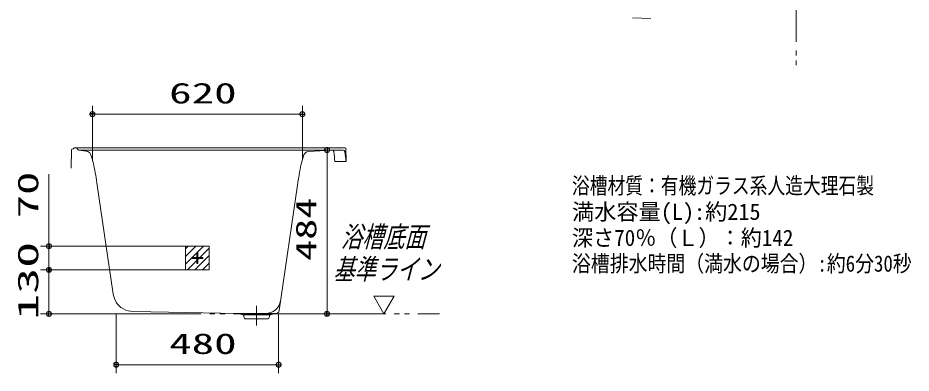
# Model space of a CAD drawing. Units: millimetres on the paper, scale 1:25. Extents: x -305 to 305, y -152 to 152.
# Drawn here: x -203.3 to -97.7, y 9.8 to 51.7 of the extents above; entities that cross this region are included whole.
import ezdxf
from ezdxf.enums import TextEntityAlignment as Align

# ---------------------------------------------------------------- set-up
doc = ezdxf.new("R2010")
doc.units = ezdxf.units.MM
doc.linetypes.add('LONG_CHAIN', pattern=[21, 18, -1, 1, -1])
doc.linetypes.add('LONG_DOUBLE_CHAIN', pattern=[21.8, 18, -1, 0.6, -0.6, 0.6, -1])
doc.layers.add('0-1_S1', color=7, linetype='Continuous', lineweight=9)
doc.layers.add('0-2_0', color=7, linetype='Continuous', lineweight=9)
doc.styles.add('ＭＳ ゴシック', font='')
doc.styles.get('ＭＳ ゴシック').set_extended_font_data('MS Gothic')

# ---------------------------------------------------------------- blocks, each defined once
blk = doc.blocks.new('_DOTSMALL')
at = {"layer": '0-2_0'}
for p, q in [((0.0746, 0.1), (-0.0746, 0.1)), ((0.1223, -0.0248), (-0.1223, -0.0248))]:
    blk.add_line(p, q, dxfattribs=at)
for points in [[(0.125, 0), (0.124, 0.0157), (0.1211, 0.0311), (0.1162, 0.046), (0.1095, 0.0602), (0.1011, 0.0735), (0.0911, 0.0856), (0.0797, 0.0963), (0.067, 0.1055), (0.0532, 0.1131), (0.0386, 0.1189), (0.0234, 0.1228), (0.0078, 0.1248), (-0.0078, 0.1248), (-0.0234, 0.1228), (-0.0386, 0.1189), (-0.0532, 0.1131), (-0.067, 0.1055), (-0.0797, 0.0963), (-0.0911, 0.0856), (-0.1011, 0.0735), (-0.1095, 0.0602), (-0.1162, 0.046), (-0.1211, 0.0311), (-0.124, 0.0157), (-0.125, 0), (0, 0)], [(-0.125, 0), (-0.124, -0.0157), (-0.1211, -0.0311), (-0.1162, -0.046), (-0.1095, -0.0602), (-0.1011, -0.0735), (-0.0911, -0.0856), (-0.0797, -0.0963), (-0.067, -0.1055), (-0.0532, -0.1131), (-0.0386, -0.1189), (-0.0234, -0.1228), (-0.0078, -0.1248), (0.0078, -0.1248), (0.0234, -0.1228), (0.0386, -0.1189), (0.0532, -0.1131), (0.067, -0.1055), (0.0797, -0.0963), (0.0911, -0.0856), (0.1011, -0.0735), (0.1095, -0.0602), (0.1162, -0.046), (0.1211, -0.0311), (0.124, -0.0157), (0.125, 0), (0, 0)]]:
    blk.add_lwpolyline(points, close=True, dxfattribs=at)
blk = doc.blocks.new('TRI')
at = {"layer": '0-2_0'}
blk.add_lwpolyline([(0.5, 0.866), (0, 0), (1, 0)], close=True, dxfattribs=at)

msp = doc.modelspace()

# ---------------------------------------------------------------- linework, layer by layer
at = {"layer": '0-1_S1', "linetype": 'LONG_DOUBLE_CHAIN'}
for p, q in [((-111.294, 110.484), (-111.294, 46.152)), ((-199.589, 16.759), (-153.451, 16.759))]:
    msp.add_line(p, q, dxfattribs=at)
at = {"layer": '0-1_S1'}
for p, q in [((-130.658, 51.734), (-128.494, 51.677)), ((-194.454, 34.811), (-194.454, 41.359)), ((-169.654, 34.981), (-169.654, 41.359)), ((-194.454, 40.359), (-169.654, 40.359)), ((-196.974, 33.959), (-196.917, 36.123)), ((-196.757, 36.279), (-196.694, 36.279)), ((-196.614, 36.359), (-196.407, 36.359)), ((-196.406, 36.359), (-164.587, 36.359)), ((-196.057, 36.104), (-195.174, 36.002)), ((-196.04, 36.119), (-164.84, 36.119)), ((-168.934, 35.96), (-166.159, 36.119)), ((-164.84, 36.119), (-167.739, 36.119)), ((-166.739, 16.759), (-166.739, 36.119)), ((-164.494, 34.759), (-164.507, 36.28)), ((-165.802, 34.759), (-164.494, 34.759)), ((-199.589, 24.759), (-199.589, 33.27)), ((-192.035, 19.368), (-193.875, 31.959)), ((-172.397, 17.147), (-170.232, 31.959)), ((-183.454, 24.759), (-200.589, 24.759)), ((-199.589, 21.959), (-199.589, 24.759)), ((-183.454, 24.437), (-183.132, 24.759)), ((-183.454, 23.539), (-182.234, 24.759)), ((-183.454, 22.641), (-181.336, 24.759)), ((-183.454, 21.959), (-183.454, 24.759)), ((-183.454, 24.759), (-180.654, 24.759)), ((-183.238, 21.959), (-180.654, 24.543)), ((-180.654, 21.959), (-180.654, 24.759)), ((-182.654, 23.399), (-182.698, 23.399)), ((-181.454, 23.399), (-182.654, 23.399)), ((-182.34, 21.959), (-180.654, 23.645)), ((-181.994, 23.859), (-182.114, 23.859)), ((-181.994, 23.659), (-182.114, 23.659)), ((-181.994, 23.459), (-182.114, 23.459)), ((-181.994, 23.259), (-182.114, 23.259)), ((-181.409, 23.399), (-181.454, 23.399)), ((-199.589, 22.439), (-199.589, 20.119)), ((-181.994, 23.059), (-182.114, 23.059)), ((-181.994, 22.859), (-182.114, 22.859)), ((-181.442, 21.959), (-180.654, 22.747)), ((-183.454, 21.959), (-200.589, 21.959)), ((-199.589, 16.759), (-199.589, 21.959)), ((-183.454, 21.959), (-180.654, 21.959)), ((-177.254, 16.803), (-189.607, 17.05)), ((-199.214, 16.759), (-200.589, 16.759)), ((-191.654, 16.759), (-191.654, 9.759)), ((-177.254, 16.803), (-172.854, 16.803)), ((-176.666, 16.66), (-177.232, 16.798)), ((-176.579, 16.639), (-173.528, 16.639)), ((-176.568, 16.424), (-176.574, 16.55)), ((-175.054, 16.159), (-176.288, 16.159)), ((-175.104, 16.159), (-175.054, 16.109)), ((-175.054, 16.109), (-175.004, 16.159)), ((-175.054, 16.159), (-173.819, 16.159)), ((-173.54, 16.424), (-173.533, 16.55)), ((-173.442, 16.66), (-172.875, 16.798)), ((-172.832, 16.804), (-172.785, 16.805)), ((-172.454, 16.759), (-172.454, 9.759)), ((-165.194, 16.759), (-167.739, 16.759)), ((-172.454, 10.759), (-191.654, 10.759))]:
    msp.add_line(p, q, dxfattribs=at)
at = {"layer": '0-1_S1', "linetype": 'LONG_CHAIN'}
msp.add_line((-175.054, 17.708), (-175.054, 15.375), dxfattribs=at)
at = {"layer": '0-1_S1'}
for points in [[(-183.454, 24.759), (-180.654, 24.759), (-180.654, 21.959), (-183.454, 21.959)], [(-182.654, 23.419), (-182.661, 23.419), (-182.669, 23.417), (-182.676, 23.415), (-182.683, 23.412), (-182.689, 23.408), (-182.695, 23.403), (-182.7, 23.397), (-182.704, 23.391), (-182.708, 23.385), (-182.711, 23.378), (-182.713, 23.37), (-182.713, 23.363), (-182.713, 23.355), (-182.713, 23.348), (-182.711, 23.341), (-182.708, 23.334), (-182.704, 23.327), (-182.7, 23.321), (-182.695, 23.315), (-182.689, 23.311), (-182.683, 23.307), (-182.676, 23.303), (-182.669, 23.301), (-182.661, 23.3), (-182.654, 23.299), (-182.654, 23.359)], [(-182.654, 23.299), (-181.454, 23.299), (-181.454, 23.419), (-182.654, 23.419)], [(-182.054, 23.959), (-181.994, 23.959), (-181.994, 23.967), (-181.995, 23.974), (-181.998, 23.981), (-182.001, 23.988), (-182.005, 23.994), (-182.01, 24), (-182.015, 24.005), (-182.021, 24.01), (-182.028, 24.013), (-182.035, 24.016), (-182.042, 24.018), (-182.05, 24.019), (-182.057, 24.019), (-182.065, 24.018), (-182.072, 24.016), (-182.079, 24.013), (-182.086, 24.01), (-182.092, 24.005), (-182.097, 24), (-182.102, 23.994), (-182.106, 23.988), (-182.109, 23.981), (-182.112, 23.974), (-182.113, 23.967), (-182.114, 23.959)], [(-181.994, 22.759), (-181.994, 23.959), (-182.114, 23.959), (-182.114, 22.759)], [(-181.454, 23.359), (-181.454, 23.299), (-181.446, 23.3), (-181.439, 23.301), (-181.432, 23.303), (-181.425, 23.307), (-181.418, 23.311), (-181.413, 23.315), (-181.407, 23.321), (-181.403, 23.327), (-181.399, 23.334), (-181.397, 23.341), (-181.395, 23.348), (-181.394, 23.355), (-181.394, 23.363), (-181.395, 23.37), (-181.397, 23.378), (-181.399, 23.385), (-181.403, 23.391), (-181.407, 23.397), (-181.413, 23.403), (-181.418, 23.408), (-181.425, 23.412), (-181.432, 23.415), (-181.439, 23.417), (-181.446, 23.419), (-181.454, 23.419)], [(-182.114, 22.759), (-182.113, 22.752), (-182.112, 22.744), (-182.109, 22.737), (-182.106, 22.73), (-182.102, 22.724), (-182.097, 22.718), (-182.092, 22.713), (-182.086, 22.708), (-182.079, 22.705), (-182.072, 22.702), (-182.065, 22.7), (-182.057, 22.699), (-182.05, 22.699), (-182.042, 22.7), (-182.035, 22.702), (-182.028, 22.705), (-182.021, 22.708), (-182.015, 22.713), (-182.01, 22.718), (-182.005, 22.724), (-182.001, 22.73), (-181.998, 22.737), (-181.995, 22.744), (-181.994, 22.752), (-181.994, 22.759), (-182.054, 22.759)]]:
    msp.add_lwpolyline(points, close=True, dxfattribs=at)
msp.add_circle((-175.054, 16.759), 0.04, dxfattribs=at)
for centre, radius, start, end in [((-196.757, 36.119), 0.16, 90, 178.5), ((-196.694, 36.319), 0.04, 270, 0), ((-196.614, 36.319), 0.04, 90, 180), ((-196.407, 36.159), 0.2, 21.00628, 89.83574), ((-196.034, 36.303), 0.2, 201.00628, 263.42692), ((-195.242, 35.406), 0.6, 21.58243, 83.42692), ((-168.899, 35.361), 0.6, 93.27033, 159.61147), ((-166.148, 35.919), 0.2, 7.78511, 93.09366), ((-215.885, 29.119), 50.4, 6.42513, 7.78511), ((-164.84, 35.919), 0.2, 7.78511, 90), ((-214.577, 29.119), 50.4, 6.42513, 7.78511), ((-164.587, 36.279), 0.08, 0.5, 90), ((-202.123, 32.684), 8, 11.73617, 21.58242), ((-161.963, 32.783), 8, 159.61147, 168.08241), ((-233.454, 26.175), 40, 8.31422, 11.73617), ((-130.653, 26.175), 40, 168.08241, 171.68578), ((-188.077, 19.946), 4, 188.31422, 204.03357), ((-189.903, 19.132), 2, 204.03357, 243.84343), ((-174.003, 18.603), 1.8, 270, 351.68578), ((-189.551, 19.85), 2.8, 243.84343, 268.85424), ((-172.793, 17.204), 0.4, 271.14576, 351.68578), ((-177.28, 16.604), 0.2, 76.34082, 88.85424), ((-176.694, 16.544), 0.12, 3, 76.34082), ((-176.288, 16.439), 0.28, 183, 270), ((-173.819, 16.439), 0.28, 270, 357), ((-173.413, 16.544), 0.12, 103.65918, 177), ((-172.828, 16.604), 0.2, 91.14576, 103.65918)]:
    msp.add_arc(centre, radius, start, end, dxfattribs=at)

# ---------------------------------------------------------------- block references
for name, p, xscale, yscale, rotation in [('_DOTSMALL', (-194.454, 40.359), 2.32, 2.32, 180), ('_DOTSMALL', (-166.739, 36.119), 2.32, 2.32, 90), ('_DOTSMALL', (-199.589, 24.759), 2.32, 2.32, 90), ('_DOTSMALL', (-199.589, 21.959), 2.32, 2.32, 270), ('_DOTSMALL', (-199.589, 21.959), 2.32, 2.32, 90), ('TRI', (-160.006, 16.759), 2.4, 2.4, 60), ('_DOTSMALL', (-199.589, 16.759), 2.32, 2.32, 270), ('_DOTSMALL', (-166.739, 16.759), 2.32, 2.32, 270), ('_DOTSMALL', (-191.654, 10.759), 2.32, 2.32, 180)]:
    msp.add_blockref(name, p, dxfattribs=dict(at, xscale=xscale, yscale=yscale, rotation=rotation))
at = {"layer": '0-1_S1', "xscale": 2.32, "yscale": 2.32}
for p in [(-169.654, 40.359), (-172.454, 10.759)]:
    msp.add_blockref('_DOTSMALL', p, dxfattribs=at)

# ---------------------------------------------------------------- texts
at = {"layer": '0-1_S1', "style": 'ＭＳ ゴシック'}
for s, height, width, p in [('620', 2.441, 1.6, (-185.387, 40.889)), ('浴槽材質：有機ガラス系人造大理石製', 1.924, 0.8, (-137.8, 30.371)), ('深さ70％（Ｌ）：約142', 1.924, 0.95, (-137.8, 24.209)), ('浴槽排水時間（満水の場合）:約6分30秒', 1.924, 0.85, (-137.8, 21.168)), ('480', 2.441, 1.6, (-185.387, 11.289))]:
    msp.add_text(s, height=height, dxfattribs=dict(at, width=width)).set_placement(p, align=Align.BOTTOM_LEFT)
for s, width, p in [('70', 1.65, (-200.119, 28.079)), ('484', 1.5, (-167.269, 23.017)), ('130', 1.85, (-200.119, 16.057))]:
    msp.add_text(s, height=2.441, rotation=90, dxfattribs=dict(at, width=width)).set_placement(p, align=Align.BOTTOM_LEFT)
msp.add_text('満水容量(L):約215', height=1.924, dxfattribs=at).set_placement((-137.8, 27.29), align=Align.BOTTOM_LEFT)
at = {"layer": '0-1_S1', "style": 'ＭＳ ゴシック', "oblique": 15, "width": 0.75}
for s, p in [('浴槽底面', (-165.074, 23.911)), ('基準ライン', (-165.989, 20.088))]:
    msp.add_text(s, height=2.441, dxfattribs=at).set_placement(p, align=Align.BOTTOM_LEFT)

doc.saveas('drawing.dxf')
